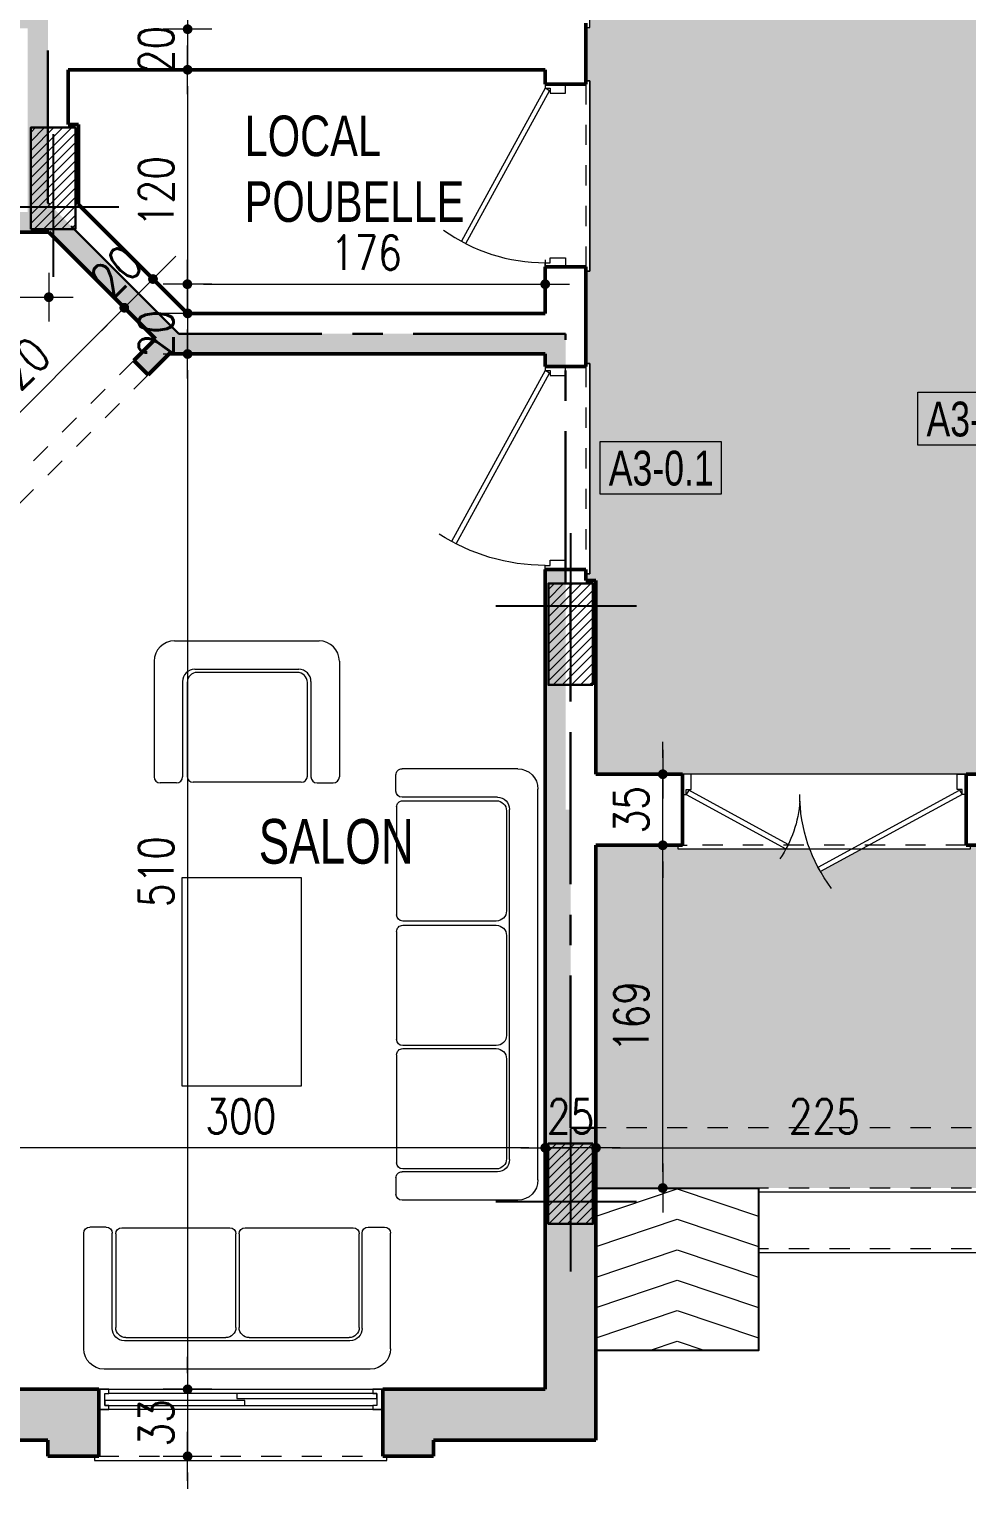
# Model space of a CAD drawing. Header units: millimetres. Extents: x 906 to 2589, y -1235 to -637.
# Drawn here: x 2553.42 to 2558.04, y -1231.05 to -1223.86 of the extents above; entities that cross this region are included whole.
import ezdxf
from ezdxf.enums import TextEntityAlignment as Align

# ---------------------------------------------------------------- set-up
doc = ezdxf.new("R2010")
doc.units = ezdxf.units.MM
doc.linetypes.add('AXES', pattern=[2, 1.25, -0.25, 0.25, -0.25])
doc.linetypes.add('HIDDEN', pattern=[0.375, 0.25, -0.125])
doc.layers.get('DEFPOINTS').update_dxf_attribs({"color": 255, "lineweight": 13})
for name, color, linetype, lineweight in [('A-signe', 7, 'Continuous', 9), ('APPUITS', 7, 'Continuous', 18), ('AXE LIMITE', 1, 'AXES', 30), ('DIM.', 4, 'Continuous', 25), ('ESCALIER', 7, 'Continuous', 20), ('HALL + COULOIR -HATCH', 71, 'Continuous', 15), ('interrompu', 7, 'HIDDEN', 15), ('MENUISERIE', 7, 'Continuous', 13), ('MEUBLE', 35, 'Continuous', 15), ('MUR 0.25', 7, 'Continuous', 25), ('MUR 0.5', 7, 'Continuous', 50), ('POTEAUX ARCH', 7, 'Continuous', 30), ('POTEAUX HACHURE', 7, 'Continuous', 15), ('TEXTE', 7, 'Continuous', 20)]:
    doc.layers.add(name, color=color, linetype=linetype, lineweight=lineweight)
for name, color, linetype in [('AXE', 7, 'AXES'), ('teinte 5', 200, 'Continuous'), ('TEINTE SC', 254, 'Continuous')]:
    doc.layers.add(name, color=color, linetype=linetype)
doc.styles.add('atef', font='romans.shx', dxfattribs={"width": 0.8})
doc.styles.add('STYLE4', font='swisscl.ttf')
doc.dimstyles.new('COTEXT', dxfattribs={"dimscale": 0, "dimtxt": 0.17, "dimasz": 0.08, "dimexe": 0.015, "dimexo": 0.015, "dimgap": 0.07, "dimtad": 1, "dimdec": 0, "dimlfac": 100, "dimzin": 0, "dimdsep": 46, "dimtxsty": 'atef', "dimblk": 'SIG2', "dimcen": 0.15, "dimse1": 1, "dimse2": 1, "dimclrd": 256, "dimclre": 6, "dimclrt": 2, "dimadec": 0, "dimazin": 0, "dimtfac": 0.5, "dimtdec": 0, "dimtix": 1, "dimtmove": 2, "dimatfit": 1, "dimldrblk": 'SIG2', "dimfxl": 0.18, "dimtolj": 1, "dimtzin": 0, "dimlwd": 18, "dimarcsym": 0})

# ---------------------------------------------------------------- blocks, each defined once
blk = doc.blocks.new('SIG2')
at = {"layer": 'A-signe'}
for p, q in [((0, 1.5), (0, 0.5)), ((-1.5, 0), (-0.5, 0)), ((-0.5, 0), (0.5, 0)), ((0, 0.5), (0, -0.5)), ((0.5, 0), (1.5, 0)), ((0, -0.5), (0, -1.5))]:
    blk.add_line(p, q, dxfattribs=at)
at = {"layer": 'A-signe', "const_width": 0.3}
blk.add_lwpolyline([(-0.15, 0, 1), (0.15, 0, 1)], format="xyb", close=True, dxfattribs=at)
blk = doc.blocks.new('*D1083')
at = {"layer": 'DEFPOINTS', "color": 0, "transparency": 16777216}
for p in [(2555.9628, -1229.1417), (2556.2128, -1229.1417), (2555.9628, -1229.3744)]:
    blk.add_point(p, dxfattribs=at)
at = {"layer": 'DIM.', "lineweight": 18, "transparency": 16777216}
for p, q in [((2555.8828, -1229.3744), (2555.8028, -1229.3744)), ((2556.2128, -1229.3744), (2555.9628, -1229.3744)), ((2556.2928, -1229.3744), (2556.3728, -1229.3744))]:
    blk.add_line(p, q, dxfattribs=at)
at = {"layer": 'DIM.', "lineweight": 18, "transparency": 16777216, "xscale": 0.08, "yscale": 0.08, "zscale": 0.08}
blk.add_blockref('SIG2', (2555.9628, -1229.3744), dxfattribs=at)
at = {"layer": 'DIM.', "lineweight": 18, "transparency": 16777216, "xscale": 0.08, "yscale": 0.08, "zscale": 0.08, "rotation": 180}
blk.add_blockref('SIG2', (2556.2128, -1229.3744), dxfattribs=at)
at = {"layer": 'DIM.', "color": 2, "transparency": 16777216, "insert": (2556.0878, -1229.2194), "char_height": 0.17, "attachment_point": 5, "style": 'atef'}
blk.add_mtext('\\A1;25', dxfattribs=at)
blk = doc.blocks.new('*D1084')
at = {"layer": 'DEFPOINTS', "color": 0, "transparency": 16777216}
for p in [(2552.9628, -1229.3744), (2555.9628, -1229.4417), (2552.9628, -1229.4944)]:
    blk.add_point(p, dxfattribs=at)
at = {"layer": 'DIM.', "lineweight": 18, "transparency": 16777216}
blk.add_line((2555.8828, -1229.3744), (2553.0428, -1229.3744), dxfattribs=at)
at = {"layer": 'DIM.', "lineweight": 18, "transparency": 16777216, "xscale": 0.08, "yscale": 0.08, "zscale": 0.08, "rotation": 180}
blk.add_blockref('SIG2', (2552.9628, -1229.3744), dxfattribs=at)
at = {"layer": 'DIM.', "lineweight": 18, "transparency": 16777216, "xscale": 0.08, "yscale": 0.08, "zscale": 0.08}
blk.add_blockref('SIG2', (2555.9628, -1229.3744), dxfattribs=at)
at = {"layer": 'DIM.', "color": 2, "transparency": 16777216, "insert": (2554.4628, -1229.2194), "char_height": 0.17, "attachment_point": 5, "style": 'atef'}
blk.add_mtext('\\A1;300', dxfattribs=at)
blk = doc.blocks.new('PORTE 0.90')
at = {"layer": 'MENUISERIE'}
for points in [[(-0.7859, 0.3911), (-0.0325, -0.0217), (-0.02, 0), (-0.7742, 0.4132)], [(-0.9, 0), (-0.88, 0), (-0.88, -0.025), (-0.855, -0.025), (-0.855, -0.1), (-0.9, -0.1)], [(0, 0), (-0.02, 0), (-0.02, -0.025), (-0.045, -0.025), (-0.045, -0.1), (0, -0.1)]]:
    blk.add_lwpolyline(points, dxfattribs=at)
blk.add_arc((-0.02, 0), 0.86, 144.36454, 180, dxfattribs=at)
blk = doc.blocks.new('PORTE')
at = {"layer": 'MENUISERIE'}
for p, q in [((0.02, 0), (0.8619, 0.4613)), ((0.8736, 0.4392), (0.0325, -0.0217)), ((0.0325, -0.0217), (0.02, 0))]:
    blk.add_line(p, q, dxfattribs=at)
for points in [[(0, 0), (0.02, 0), (0.02, -0.025), (0.045, -0.025), (0.045, -0.1), (0, -0.1)], [(1, 0), (0.98, 0), (0.98, -0.025), (0.955, -0.025), (0.955, -0.1), (1, -0.1)]]:
    blk.add_lwpolyline(points, dxfattribs=at)
blk.add_arc((0.02, 0), 0.96, 360, 32.95665, dxfattribs=at)
blk = doc.blocks.new('PORTE 1.00')
at = {"layer": 'MENUISERIE'}
blk.add_blockref('PORTE', (0, 0), dxfattribs=at)
blk = doc.blocks.new('PORTE 1.40')
at = {"layer": 'MENUISERIE'}
for p, q in [((-1.4, 0), (-1.38, 0)), ((-1.38, 0), (-1.38, -0.025)), ((-1.38, -0.025), (-1.355, -0.025)), ((-1.355, -0.025), (-1.355, -0.1)), ((-1.355, -0.1), (-1.4, -0.1))]:
    blk.add_line(p, q, dxfattribs=at)
blk.add_lwpolyline([(-0.02, 0), (-0.7182, 0.38), (-0.7304, 0.3582), (-0.0325, -0.0217)], close=True, dxfattribs=at)
for points in [[(-0.8769, 0.2454), (-1.3675, -0.0217), (-1.38, 0), (-0.8883, 0.2676)], [(0, 0), (-0.02, 0), (-0.02, -0.025), (-0.045, -0.025), (-0.045, -0.1), (0, -0.1)]]:
    blk.add_lwpolyline(points, dxfattribs=at)
for centre, radius, start, end in [((-0.06, 0), 0.76, 142.54543, 180), ((-1.4024, -0.011), 0.5847, 4.24701, 34.05947)]:
    blk.add_arc(centre, radius, start, end, dxfattribs=at)
blk = doc.blocks.new('*D1252')
at = {"layer": 'DEFPOINTS', "color": 0, "transparency": 16777216}
for p in [(2554.6743, -1222.864), (2554.2009, -1223.864), (2554.6743, -1223.864)]:
    blk.add_point(p, dxfattribs=at)
at = {"layer": 'DIM.', "lineweight": 18, "transparency": 16777216}
blk.add_line((2554.2009, -1222.944), (2554.2009, -1223.784), dxfattribs=at)
at = {"layer": 'DIM.', "lineweight": 18, "transparency": 16777216, "xscale": 0.08, "yscale": 0.08, "zscale": 0.08}
for p, rotation in [((2554.2009, -1222.864), 90), ((2554.2009, -1223.864), 270)]:
    blk.add_blockref('SIG2', p, dxfattribs=dict(at, rotation=rotation))
at = {"layer": 'DIM.', "color": 2, "transparency": 16777216, "insert": (2554.0459, -1223.364), "char_height": 0.17, "attachment_point": 5, "rotation": 90, "style": 'atef'}
blk.add_mtext('\\A1;100', dxfattribs=at)
blk = doc.blocks.new('*D1253')
at = {"layer": 'DEFPOINTS', "color": 0, "transparency": 16777216}
for p in [(2554.6743, -1223.864), (2553.6128, -1224.064), (2554.2009, -1224.064)]:
    blk.add_point(p, dxfattribs=at)
at = {"layer": 'DIM.', "lineweight": 18, "transparency": 16777216}
for p, q in [((2554.2009, -1223.784), (2554.2009, -1223.704)), ((2554.2009, -1223.864), (2554.2009, -1224.064)), ((2554.2009, -1224.144), (2554.2009, -1224.224))]:
    blk.add_line(p, q, dxfattribs=at)
at = {"layer": 'DIM.', "lineweight": 18, "transparency": 16777216, "xscale": 0.08, "yscale": 0.08, "zscale": 0.08}
for p, rotation in [((2554.2009, -1223.864), 270), ((2554.2009, -1224.064), 90)]:
    blk.add_blockref('SIG2', p, dxfattribs=dict(at, rotation=rotation))
at = {"layer": 'DIM.', "color": 2, "transparency": 16777216, "insert": (2554.0459, -1223.964), "char_height": 0.17, "attachment_point": 5, "rotation": 90, "style": 'atef'}
blk.add_mtext('\\A1;20', dxfattribs=at)
blk = doc.blocks.new('*D1254')
at = {"layer": 'DEFPOINTS', "color": 0, "transparency": 16777216}
for p in [(2553.6128, -1224.064), (2554.2009, -1225.264), (2554.4252, -1225.264)]:
    blk.add_point(p, dxfattribs=at)
at = {"layer": 'DIM.', "lineweight": 18, "transparency": 16777216}
blk.add_line((2554.2009, -1224.144), (2554.2009, -1225.184), dxfattribs=at)
at = {"layer": 'DIM.', "lineweight": 18, "transparency": 16777216, "xscale": 0.08, "yscale": 0.08, "zscale": 0.08}
for p, rotation in [((2554.2009, -1224.064), 90), ((2554.2009, -1225.264), 270)]:
    blk.add_blockref('SIG2', p, dxfattribs=dict(at, rotation=rotation))
at = {"layer": 'DIM.', "color": 2, "transparency": 16777216, "insert": (2554.0459, -1224.664), "char_height": 0.17, "attachment_point": 5, "rotation": 90, "style": 'atef'}
blk.add_mtext('\\A1;120', dxfattribs=at)
blk = doc.blocks.new('*D1255')
at = {"layer": 'DEFPOINTS', "color": 0, "transparency": 16777216}
for p in [(2554.4252, -1225.264), (2554.2009, -1225.464), (2554.4635, -1225.464)]:
    blk.add_point(p, dxfattribs=at)
at = {"layer": 'DIM.', "lineweight": 18, "transparency": 16777216}
for p, q in [((2554.2009, -1225.184), (2554.2009, -1225.104)), ((2554.2009, -1225.264), (2554.2009, -1225.464)), ((2554.2009, -1225.544), (2554.2009, -1225.624))]:
    blk.add_line(p, q, dxfattribs=at)
at = {"layer": 'DIM.', "lineweight": 18, "transparency": 16777216, "xscale": 0.08, "yscale": 0.08, "zscale": 0.08}
for p, rotation in [((2554.2009, -1225.264), 270), ((2554.2009, -1225.464), 90)]:
    blk.add_blockref('SIG2', p, dxfattribs=dict(at, rotation=rotation))
at = {"layer": 'DIM.', "color": 2, "transparency": 16777216, "insert": (2554.0459, -1225.364), "char_height": 0.17, "attachment_point": 5, "rotation": 90, "style": 'atef'}
blk.add_mtext('\\A1;20', dxfattribs=at)
blk = doc.blocks.new('*D1256')
at = {"layer": 'DEFPOINTS', "color": 0, "transparency": 16777216}
for p in [(2554.4635, -1225.464), (2553.5515, -1230.564), (2554.2009, -1230.564)]:
    blk.add_point(p, dxfattribs=at)
at = {"layer": 'DIM.', "lineweight": 18, "transparency": 16777216}
blk.add_line((2554.2009, -1225.544), (2554.2009, -1230.484), dxfattribs=at)
at = {"layer": 'DIM.', "lineweight": 18, "transparency": 16777216, "xscale": 0.08, "yscale": 0.08, "zscale": 0.08}
for p, rotation in [((2554.2009, -1225.464), 90), ((2554.2009, -1230.564), 270)]:
    blk.add_blockref('SIG2', p, dxfattribs=dict(at, rotation=rotation))
at = {"layer": 'DIM.', "color": 2, "transparency": 16777216, "insert": (2554.0459, -1228.014), "char_height": 0.17, "attachment_point": 5, "rotation": 90, "style": 'atef'}
blk.add_mtext('\\A1;510', dxfattribs=at)
blk = doc.blocks.new('*D1257')
at = {"layer": 'DEFPOINTS', "color": 0, "transparency": 16777216}
for p in [(2553.5515, -1230.564), (2553.5958, -1230.894), (2554.2009, -1230.894)]:
    blk.add_point(p, dxfattribs=at)
at = {"layer": 'DIM.', "lineweight": 18, "transparency": 16777216}
for p, q in [((2554.2009, -1230.484), (2554.2009, -1230.404)), ((2554.2009, -1230.564), (2554.2009, -1230.894)), ((2554.2009, -1230.974), (2554.2009, -1231.054))]:
    blk.add_line(p, q, dxfattribs=at)
at = {"layer": 'DIM.', "lineweight": 18, "transparency": 16777216, "xscale": 0.08, "yscale": 0.08, "zscale": 0.08}
for p, rotation in [((2554.2009, -1230.564), 270), ((2554.2009, -1230.894), 90)]:
    blk.add_blockref('SIG2', p, dxfattribs=dict(at, rotation=rotation))
at = {"layer": 'DIM.', "color": 2, "transparency": 16777216, "insert": (2554.0459, -1230.729), "char_height": 0.17, "attachment_point": 5, "rotation": 90, "style": 'atef'}
blk.add_mtext('\\A1;33', dxfattribs=at)
blk = doc.blocks.new('*D1260')
at = {"layer": 'DEFPOINTS', "color": 0, "transparency": 16777216}
for p in [(2556.1628, -1223.664), (2555.9628, -1223.864), (2556.1628, -1223.9845)]:
    blk.add_point(p, dxfattribs=at)
at = {"layer": 'DIM.', "lineweight": 18, "transparency": 16777216}
for p, q in [((2555.8828, -1223.664), (2555.8028, -1223.664)), ((2555.9628, -1223.664), (2556.1628, -1223.664)), ((2556.2428, -1223.664), (2556.3228, -1223.664))]:
    blk.add_line(p, q, dxfattribs=at)
at = {"layer": 'DIM.', "lineweight": 18, "transparency": 16777216, "xscale": 0.08, "yscale": 0.08, "zscale": 0.08}
blk.add_blockref('SIG2', (2555.9628, -1223.664), dxfattribs=at)
at = {"layer": 'DIM.', "lineweight": 18, "transparency": 16777216, "xscale": 0.08, "yscale": 0.08, "zscale": 0.08, "rotation": 180}
blk.add_blockref('SIG2', (2556.1628, -1223.664), dxfattribs=at)
at = {"layer": 'DIM.', "color": 2, "transparency": 16777216, "insert": (2556.0628, -1223.509), "char_height": 0.17, "attachment_point": 5, "style": 'atef'}
blk.add_mtext('\\A1;20', dxfattribs=at)
blk = doc.blocks.new('*D1261')
at = {"layer": 'DEFPOINTS', "color": 0, "transparency": 16777216}
for p in [(2558.5128, -1223.664), (2556.1628, -1223.9845), (2558.5128, -1224.6779)]:
    blk.add_point(p, dxfattribs=at)
at = {"layer": 'DIM.', "lineweight": 18, "transparency": 16777216}
blk.add_line((2556.2428, -1223.664), (2558.4328, -1223.664), dxfattribs=at)
at = {"layer": 'DIM.', "lineweight": 18, "transparency": 16777216, "xscale": 0.08, "yscale": 0.08, "zscale": 0.08, "rotation": 180}
blk.add_blockref('SIG2', (2556.1628, -1223.664), dxfattribs=at)
at = {"layer": 'DIM.', "lineweight": 18, "transparency": 16777216, "xscale": 0.08, "yscale": 0.08, "zscale": 0.08}
blk.add_blockref('SIG2', (2558.5128, -1223.664), dxfattribs=at)
at = {"layer": 'DIM.', "color": 2, "transparency": 16777216, "insert": (2557.3378, -1223.509), "char_height": 0.17, "attachment_point": 5, "style": 'atef'}
blk.add_mtext('\\A1;235', dxfattribs=at)
blk = doc.blocks.new('*D1265')
at = {"layer": 'DEFPOINTS', "color": 0, "transparency": 16777216}
for p in [(2556.2128, -1228.8447), (2558.4628, -1228.8447), (2558.4628, -1229.3744)]:
    blk.add_point(p, dxfattribs=at)
at = {"layer": 'DIM.', "lineweight": 18, "transparency": 16777216}
blk.add_line((2556.2928, -1229.3744), (2558.3828, -1229.3744), dxfattribs=at)
at = {"layer": 'DIM.', "lineweight": 18, "transparency": 16777216, "xscale": 0.08, "yscale": 0.08, "zscale": 0.08, "rotation": 180}
blk.add_blockref('SIG2', (2556.2128, -1229.3744), dxfattribs=at)
at = {"layer": 'DIM.', "lineweight": 18, "transparency": 16777216, "xscale": 0.08, "yscale": 0.08, "zscale": 0.08}
blk.add_blockref('SIG2', (2558.4628, -1229.3744), dxfattribs=at)
at = {"layer": 'DIM.', "color": 2, "transparency": 16777216, "insert": (2557.3378, -1229.2194), "char_height": 0.17, "attachment_point": 5, "style": 'atef'}
blk.add_mtext('\\A1;225', dxfattribs=at)
blk = doc.blocks.new('*D1273')
at = {"layer": 'DEFPOINTS', "color": 0, "transparency": 16777216}
for p in [(2556.2128, -1227.884), (2556.542, -1227.884), (2556.213, -1229.5723)]:
    blk.add_point(p, dxfattribs=at)
at = {"layer": 'DIM.', "lineweight": 18, "transparency": 16777216}
blk.add_line((2556.542, -1229.4923), (2556.542, -1227.964), dxfattribs=at)
at = {"layer": 'DIM.', "lineweight": 18, "transparency": 16777216, "xscale": 0.08, "yscale": 0.08, "zscale": 0.08}
for p, rotation in [((2556.542, -1227.884), 90), ((2556.542, -1229.5723), 270)]:
    blk.add_blockref('SIG2', p, dxfattribs=dict(at, rotation=rotation))
at = {"layer": 'DIM.', "color": 2, "transparency": 16777216, "insert": (2556.387, -1228.7282), "char_height": 0.17, "attachment_point": 5, "rotation": 90, "style": 'atef'}
blk.add_mtext('\\A1;169', dxfattribs=at)
blk = doc.blocks.new('*D1274')
at = {"layer": 'DEFPOINTS', "color": 0, "transparency": 16777216}
for p in [(2556.2128, -1227.534), (2556.542, -1227.534), (2556.2128, -1227.884)]:
    blk.add_point(p, dxfattribs=at)
at = {"layer": 'DIM.', "lineweight": 18, "transparency": 16777216}
for p, q in [((2556.542, -1227.454), (2556.542, -1227.374)), ((2556.542, -1227.884), (2556.542, -1227.534)), ((2556.542, -1227.964), (2556.542, -1228.044))]:
    blk.add_line(p, q, dxfattribs=at)
at = {"layer": 'DIM.', "lineweight": 18, "transparency": 16777216, "xscale": 0.08, "yscale": 0.08, "zscale": 0.08}
for p, rotation in [((2556.542, -1227.534), 270), ((2556.542, -1227.884), 90)]:
    blk.add_blockref('SIG2', p, dxfattribs=dict(at, rotation=rotation))
at = {"layer": 'DIM.', "color": 2, "transparency": 16777216, "insert": (2556.387, -1227.709), "char_height": 0.17, "attachment_point": 5, "rotation": 90, "style": 'atef'}
blk.add_mtext('\\A1;35', dxfattribs=at)
blk = doc.blocks.new('*D1277')
at = {"layer": 'DEFPOINTS', "color": 0, "transparency": 16777216}
for p in [(2553.5128, -1230.814), (2553.2492, -1230.894), (2553.5128, -1230.894)]:
    blk.add_point(p, dxfattribs=at)
at = {"layer": 'DIM.', "lineweight": 18, "transparency": 16777216}
for p, q in [((2553.2492, -1230.734), (2553.2492, -1230.654)), ((2553.2492, -1230.814), (2553.2492, -1230.894)), ((2553.2492, -1230.974), (2553.2492, -1231.054))]:
    blk.add_line(p, q, dxfattribs=at)
at = {"layer": 'DIM.', "lineweight": 18, "transparency": 16777216, "xscale": 0.08, "yscale": 0.08, "zscale": 0.08}
for p, rotation in [((2553.2492, -1230.814), 270), ((2553.2492, -1230.894), 90)]:
    blk.add_blockref('SIG2', p, dxfattribs=dict(at, rotation=rotation))
at = {"layer": 'DIM.', "color": 2, "transparency": 16777216, "insert": (2553.0942, -1230.854), "char_height": 0.17, "attachment_point": 5, "rotation": 90, "style": 'atef'}
blk.add_mtext('\\A1;8', dxfattribs=at)
blk = doc.blocks.new('*D1280')
at = {"layer": 'DEFPOINTS', "color": 0, "transparency": 16777216}
for p in [(2548.6628, -1224.864), (2553.5169, -1224.864), (2553.5169, -1225.1843)]:
    blk.add_point(p, dxfattribs=at)
at = {"layer": 'DIM.', "lineweight": 18, "transparency": 16777216}
blk.add_line((2548.7428, -1225.1843), (2553.4369, -1225.1843), dxfattribs=at)
at = {"layer": 'DIM.', "lineweight": 18, "transparency": 16777216, "xscale": 0.08, "yscale": 0.08, "zscale": 0.08, "rotation": 180}
blk.add_blockref('SIG2', (2548.6628, -1225.1843), dxfattribs=at)
at = {"layer": 'DIM.', "lineweight": 18, "transparency": 16777216, "xscale": 0.08, "yscale": 0.08, "zscale": 0.08}
blk.add_blockref('SIG2', (2553.5169, -1225.1843), dxfattribs=at)
at = {"layer": 'DIM.', "color": 2, "transparency": 16777216, "insert": (2551.0898, -1225.0293), "char_height": 0.17, "attachment_point": 5, "style": 'atef'}
blk.add_mtext('\\A1;485', dxfattribs=at)
blk = doc.blocks.new('*D1304')
at = {"layer": 'DEFPOINTS', "color": 0, "transparency": 16777216}
for p in [(2555.9628, -1225.1201), (2554.1997, -1225.264), (2555.9628, -1225.264)]:
    blk.add_point(p, dxfattribs=at)
at = {"layer": 'DIM.', "lineweight": 18, "transparency": 16777216}
blk.add_line((2554.2797, -1225.1201), (2555.8828, -1225.1201), dxfattribs=at)
at = {"layer": 'DIM.', "lineweight": 18, "transparency": 16777216, "xscale": 0.08, "yscale": 0.08, "zscale": 0.08, "rotation": 180}
blk.add_blockref('SIG2', (2554.1997, -1225.1201), dxfattribs=at)
at = {"layer": 'DIM.', "lineweight": 18, "transparency": 16777216, "xscale": 0.08, "yscale": 0.08, "zscale": 0.08}
blk.add_blockref('SIG2', (2555.9628, -1225.1201), dxfattribs=at)
at = {"layer": 'DIM.', "color": 2, "transparency": 16777216, "insert": (2555.0813, -1224.9651), "char_height": 0.17, "attachment_point": 5, "style": 'atef'}
blk.add_mtext('\\A1;176', dxfattribs=at)
blk = doc.blocks.new('*D1312')
at = {"layer": 'DEFPOINTS', "color": 0, "transparency": 16777216}
for p in [(2553.8889, -1225.2361), (2554.0423, -1225.3895), (2553.1938, -1226.238)]:
    blk.add_point(p, dxfattribs=at)
at = {"layer": 'DIM.', "lineweight": 18, "transparency": 16777216}
blk.add_line((2553.097, -1226.028), (2553.8323, -1225.2926), dxfattribs=at)
at = {"layer": 'DIM.', "lineweight": 18, "transparency": 16777216, "xscale": 0.08, "yscale": 0.08, "zscale": 0.08}
for p, rotation in [((2553.8889, -1225.2361), 45.00037887338796), ((2553.0404, -1226.0846), 225.000378873388)]:
    blk.add_blockref('SIG2', p, dxfattribs=dict(at, rotation=rotation))
at = {"layer": 'DIM.', "color": 2, "transparency": 16777216, "insert": (2553.3551, -1225.5507), "char_height": 0.17, "attachment_point": 5, "rotation": 45.00038, "style": 'atef'}
blk.add_mtext('\\A1;120', dxfattribs=at)
blk = doc.blocks.new('*D1313')
at = {"layer": 'DEFPOINTS', "color": 0, "transparency": 16777216}
for p in [(2553.8043, -1224.8686), (2554.0303, -1225.0947), (2554.0423, -1225.3895)]:
    blk.add_point(p, dxfattribs=at)
at = {"layer": 'DIM.', "lineweight": 18, "transparency": 16777216}
for p, q in [((2554.0869, -1225.0381), (2554.1435, -1224.9815)), ((2553.8889, -1225.2361), (2554.0303, -1225.0947)), ((2553.8323, -1225.2926), (2553.7758, -1225.3492))]:
    blk.add_line(p, q, dxfattribs=at)
at = {"layer": 'DIM.', "lineweight": 18, "transparency": 16777216, "xscale": 0.08, "yscale": 0.08, "zscale": 0.08}
for p, rotation in [((2554.0303, -1225.0947), 225.0003788734123), ((2553.8889, -1225.2361), 45.00037887341224)]:
    blk.add_blockref('SIG2', p, dxfattribs=dict(at, rotation=rotation))
at = {"layer": 'DIM.', "color": 2, "transparency": 16777216, "insert": (2553.85, -1225.0558), "char_height": 0.17, "attachment_point": 5, "rotation": 45.00038, "style": 'atef'}
blk.add_mtext('\\A1;20', dxfattribs=at)
blk = doc.blocks.new('Sofa2P')
for p, q in [((0.6559, 0), (-0.6559, 0)), ((-0.7559, -0.1), (-0.7559, -0.6699)), ((0.5559, -0.14), (-0.5559, -0.14)), ((0.7559, -0.1), (0.7559, -0.6699)), ((-0.6159, -0.2), (-0.6159, -0.6699)), ((-0.5983, -0.6667), (-0.5983, -0.2053)), ((-0.5484, -0.1553), (-0.0561, -0.1553)), ((-0.0061, -0.2053), (-0.0061, -0.6667)), ((-0.0061, -0.2053), (-0.0061, -0.6667)), ((0.0093, -0.6667), (0.0093, -0.2053)), ((0.0593, -0.1553), (0.5516, -0.1553)), ((0.6016, -0.2053), (0.6016, -0.6667)), ((0.6159, -0.2), (0.6159, -0.6699)), ((-0.6459, -0.6999), (-0.7259, -0.6999)), ((-0.5684, -0.6967), (-0.0361, -0.6967)), ((0.0393, -0.6967), (0.5716, -0.6967)), ((0.6459, -0.6999), (0.7259, -0.6999))]:
    blk.add_line(p, q)
for centre, radius, start, end in [((-0.6559, -0.1), 0.1, 90, 180), ((0.6559, -0.1), 0.1, 0, 90), ((-0.5559, -0.2), 0.06, 90, 180), ((0.5559, -0.2), 0.06, 0, 90), ((-0.5484, -0.2053), 0.05, 90, 180), ((-0.0561, -0.2053), 0.05, 0, 90), ((-0.0561, -0.2053), 0.05, 0, 90), ((0.0593, -0.2053), 0.05, 90, 180), ((0.5516, -0.2053), 0.05, 0, 90), ((-0.7259, -0.6699), 0.03, 180, 270), ((-0.6459, -0.6699), 0.03, 270, 0), ((-0.5684, -0.6667), 0.03, 180, 270), ((-0.0361, -0.6667), 0.03, 270, 0), ((-0.0361, -0.6667), 0.03, 270, 0), ((0.0393, -0.6667), 0.03, 180, 270), ((0.5716, -0.6667), 0.03, 270, 0), ((0.6459, -0.6699), 0.03, 180, 270), ((0.7259, -0.6699), 0.03, 270, 0)]:
    blk.add_arc(centre, radius, start, end)
blk = doc.blocks.new('Sofa3P')
for p, q in [((-0.9625, 0), (0.9625, 0)), ((-1.0625, -0.1), (-1.0625, -0.6699)), ((-0.8625, -0.14), (0.8625, -0.14)), ((1.0625, -0.1), (1.0625, -0.6699)), ((-0.9225, -0.2), (-0.9225, -0.6699)), ((-0.9082, -0.2053), (-0.9082, -0.6667)), ((-0.3659, -0.1553), (-0.8582, -0.1553)), ((-0.3159, -0.6667), (-0.3159, -0.2053)), ((-0.3005, -0.2053), (-0.3005, -0.6667)), ((0.2417, -0.1553), (-0.2505, -0.1553)), ((0.2917, -0.6667), (0.2917, -0.2053)), ((0.3127, -0.2053), (0.3127, -0.6667)), ((0.855, -0.1553), (0.3627, -0.1553)), ((0.905, -0.6667), (0.905, -0.2053)), ((0.9225, -0.2), (0.9225, -0.6699)), ((-0.9525, -0.6999), (-1.0325, -0.6999)), ((-0.3459, -0.6967), (-0.8782, -0.6967)), ((0.2617, -0.6967), (-0.2705, -0.6967)), ((0.875, -0.6967), (0.3427, -0.6967)), ((0.9525, -0.6999), (1.0325, -0.6999))]:
    blk.add_line(p, q)
for centre, radius, start, end in [((-0.9625, -0.1), 0.1, 90, 180), ((0.9625, -0.1), 0.1, 0, 90), ((-0.8625, -0.2), 0.06, 90, 180), ((0.8625, -0.2), 0.06, 0, 90), ((-0.8582, -0.2053), 0.05, 90, 180), ((-0.3659, -0.2053), 0.05, 0, 90), ((-0.2505, -0.2053), 0.05, 90, 180), ((0.2417, -0.2053), 0.05, 0, 90), ((0.3627, -0.2053), 0.05, 90, 180), ((0.855, -0.2053), 0.05, 0, 90), ((-1.0325, -0.6699), 0.03, 180, 270), ((-0.9525, -0.6699), 0.03, 270, 0), ((-0.8782, -0.6667), 0.03, 180, 270), ((-0.3459, -0.6667), 0.03, 270, 0), ((-0.2705, -0.6667), 0.03, 180, 270), ((0.2617, -0.6667), 0.03, 270, 0), ((0.3427, -0.6667), 0.03, 180, 270), ((0.875, -0.6667), 0.03, 270, 0), ((0.9525, -0.6699), 0.03, 180, 270), ((1.0325, -0.6699), 0.03, 270, 0)]:
    blk.add_arc(centre, radius, start, end)
blk = doc.blocks.new('Sofa1P')
for p, q in [((-0.3562, 0), (0.3562, 0)), ((-0.4562, -0.1), (-0.4562, -0.6699)), ((-0.2563, -0.14), (0.2563, -0.14)), ((0.4562, -0.1), (0.4562, -0.6699)), ((-0.3162, -0.2), (-0.3162, -0.6699)), ((-0.2936, -0.2053), (-0.2936, -0.6667)), ((0.2487, -0.1553), (-0.2436, -0.1553)), ((0.2987, -0.6667), (0.2987, -0.2053)), ((0.3162, -0.2), (0.3162, -0.6699)), ((-0.3462, -0.6999), (-0.4262, -0.6999)), ((0.2687, -0.6967), (-0.2636, -0.6967)), ((0.3462, -0.6999), (0.4262, -0.6999))]:
    blk.add_line(p, q)
for centre, radius, start, end in [((-0.3562, -0.1), 0.1, 90, 180), ((0.3562, -0.1), 0.1, 0, 90), ((-0.2563, -0.2), 0.06, 90, 180), ((0.2563, -0.2), 0.06, 0, 90), ((-0.2436, -0.2053), 0.05, 90, 180), ((0.2487, -0.2053), 0.05, 0, 90), ((-0.4262, -0.6699), 0.03, 180, 270), ((-0.3462, -0.6699), 0.03, 270, 0), ((-0.2636, -0.6667), 0.03, 180, 270), ((0.2687, -0.6667), 0.03, 270, 0), ((0.3462, -0.6699), 0.03, 180, 270), ((0.4262, -0.6699), 0.03, 270, 0)]:
    blk.add_arc(centre, radius, start, end)

msp = doc.modelspace()

# ---------------------------------------------------------------- hatches: boundary and pattern name
at = {"layer": 'POTEAUX HACHURE'}
h = msp.add_hatch(dxfattribs=at)
h.set_pattern_fill('ANSI31', color=256, scale=0.01)
h.set_pattern_definition([(45, (1443.45504, -322.498652), (-0.0224506403, 0.0224506403), [])])
h.paths.add_polyline_path([(2553.4278, -1224.849), (2553.6479, -1224.849), (2553.65, -1224.349), (2553.4299, -1224.349)])
h = msp.add_hatch(dxfattribs=at)
h.set_pattern_fill('ANSI31', color=256, scale=0.01)
h.set_pattern_definition([(45, (1430.205357, -294.077718), (-0.0224506403, 0.0224506403), [])])
h.paths.add_polyline_path([(2556.1981, -1227.0945), (2555.9781, -1227.0945), (2555.9781, -1226.5945), (2556.1981, -1226.5945)])
h = msp.add_hatch(dxfattribs=at)
h.set_pattern_fill('ANSI31', color=256, scale=0.01)
h.set_pattern_definition([(45, (1430.20503, -291.862283), (-0.0224506403, 0.0224506403), [])])
h.paths.add_polyline_path([(2556.1978, -1229.3528), (2555.9778, -1229.3528), (2555.9778, -1229.749), (2556.1978, -1229.749)])
at = {"layer": 'teinte 5'}
h = msp.add_hatch(color=256, dxfattribs=at)
h.dxf.hatch_style = 1
h.paths.add_polyline_path([(2553.5129, -1220.614), (2550.6628, -1220.614), (2550.6628, -1220.7639), (2551.0929, -1220.7639), (2551.0929, -1220.714), (2551.6628, -1220.714), (2551.6628, -1220.814), (2551.9128, -1220.814), (2551.9128, -1220.714), (2553.4128, -1220.714), (2553.4128, -1223.7602), (2552.8099, -1223.7602), (2552.8099, -1223.8602), (2553.4128, -1223.8602), (2553.4128, -1224.764), (2552.9099, -1224.764), (2552.9099, -1224.664), (2552.8099, -1224.664), (2552.8099, -1224.764), (2552.7233, -1224.764), (2552.7233, -1224.864), (2553.5169, -1224.864), (2554.0424, -1225.3895), (2553.9363, -1225.4956), (2554.007, -1225.5663), (2554.1093, -1225.464), (2555.9628, -1225.464), (2555.9628, -1225.5253), (2556.0628, -1225.5253), (2556.0628, -1225.364), (2554.1583, -1225.364), (2553.5128, -1224.7186)])
h = msp.add_hatch(color=256, dxfattribs=at)
h.dxf.hatch_style = 1
h.paths.add_polyline_path([(2553.1128, -1230.264), (2552.9628, -1230.264), (2552.9628, -1226.6105), (2553.3706, -1226.2027), (2553.2999, -1226.132), (2553.1938, -1226.238), (2553.0198, -1226.064), (2550.8627, -1226.064), (2550.8627, -1226.164), (2551.0628, -1226.164), (2551.0628, -1226.664), (2551.1628, -1226.664), (2551.1628, -1226.164), (2552.8628, -1226.164), (2552.8628, -1226.564), (2552.7628, -1226.564), (2552.7628, -1226.664), (2552.8628, -1226.664), (2552.8628, -1230.264), (2552.0628, -1230.264), (2552.0628, -1230.594), (2552.3128, -1230.594), (2552.3128, -1230.514), (2552.8628, -1230.514), (2552.8628, -1230.814), (2553.5128, -1230.814), (2553.5128, -1230.894), (2553.7628, -1230.894), (2553.7628, -1230.564), (2553.1128, -1230.564)])
h = msp.add_hatch(color=256, dxfattribs=at)
h.dxf.hatch_style = 1
h.paths.add_polyline_path([(2556.2128, -1229.2761), (2556.0878, -1229.2761), (2556.0878, -1227.709), (2556.0628, -1227.709), (2556.0628, -1226.5253), (2555.9628, -1226.5253), (2555.9628, -1230.564), (2555.1628, -1230.564), (2555.1628, -1230.894), (2555.4128, -1230.894), (2555.4128, -1230.814), (2556.2128, -1230.814)])
at = {"layer": 'TEINTE SC'}
h = msp.add_hatch(color=256, dxfattribs=at)
h.dxf.hatch_style = 1
h.paths.add_polyline_path([(2556.1628, -1222.864), (2557.5128, -1221.514), (2557.5128, -1219.873), (2557.0128, -1219.873), (2557.0128, -1219.448), (2557.0328, -1219.448), (2557.0328, -1218.4126), (2557.0128, -1218.4126), (2557.0128, -1218.2772), (2557.1796, -1218.1104), (2557.1938, -1218.1246), (2557.9769, -1217.3414), (2557.9628, -1217.3272), (2558.0427, -1217.2474), (2558.1225, -1217.3272), (2558.1084, -1217.3414), (2558.8916, -1218.1246), (2558.9057, -1218.1104), (2558.9628, -1218.1675), (2558.9628, -1218.614), (2558.9128, -1218.614), (2558.9128, -1218.864), (2558.9628, -1218.864), (2558.9628, -1220.664), (2558.9128, -1220.664), (2558.9128, -1220.914), (2559.2628, -1221.264), (2561.0128, -1221.264), (2561.0128, -1221.3286), (2560.9928, -1221.3286), (2560.9928, -1222.4362), (2561.0128, -1222.4362), (2561.0128, -1222.5261), (2559.8235, -1222.5261), (2559.6615, -1222.6855), (2559.3709, -1222.9761), (2558.5128, -1223.8342), (2558.463, -1223.8342), (2558.463, -1224.6142), (2558.5128, -1224.6142), (2558.5128, -1225.211), (2558.4928, -1225.211), (2558.4928, -1226.3186), (2558.5128, -1226.3186), (2558.5128, -1227.534), (2556.2128, -1227.534), (2556.2128, -1226.5795), (2556.1628, -1226.5795), (2556.1628, -1226.5467), (2556.1828, -1226.5467), (2556.1828, -1225.5113), (2556.1628, -1225.5113), (2556.1628, -1225.0558), (2556.1828, -1225.0558), (2556.1828, -1224.1182), (2556.1628, -1224.1182), (2556.1628, -1223.8558), (2556.1828, -1223.8558), (2556.1828, -1222.9182), (2556.1628, -1222.9182)])
h = msp.add_hatch(color=256, dxfattribs=at)
h.dxf.hatch_style = 1
h.paths.add_polyline_path([(2558.4628, -1227.884), (2558.0571, -1227.884), (2558.0571, -1227.904), (2557.521, -1227.904), (2557.3189, -1228.014, -0.006189), (2557.3097, -1227.9976), (2557.3067, -1227.9922), (2557.3068, -1227.9922, -0.031884), (2557.2667, -1227.904), (2556.6184, -1227.904), (2556.6184, -1227.884), (2556.2128, -1227.884), (2556.2128, -1229.2761), (2558.4628, -1229.2761)])
h.paths.add_polyline_path([(2558.4628, -1229.2761), (2556.2128, -1229.2761), (2556.2128, -1229.5723), (2557.013, -1229.5723), (2558.4628, -1229.5723)])

# ---------------------------------------------------------------- linework, layer by layer
at = {"layer": 'APPUITS'}
for points in [[(2556.1628, -1224.1182), (2556.1828, -1224.1182), (2556.1828, -1225.0558), (2556.1628, -1225.0558)], [(2556.1628, -1225.5113), (2556.1828, -1225.5113), (2556.1828, -1226.5467), (2556.1628, -1226.5467)], [(2558.0571, -1227.884), (2558.0571, -1227.904), (2556.6184, -1227.904), (2556.6184, -1227.884)], [(2553.7428, -1230.894), (2553.7428, -1230.914), (2555.1828, -1230.914), (2555.1828, -1230.894)]]:
    msp.add_lwpolyline(points, dxfattribs=at)
at = {"layer": 'AXE'}
for p, q in [((2553.5378, -1224.3806), (2553.5378, -1225.0836)), ((2553.1695, -1224.7386), (2553.8627, -1224.7386)), ((2556.0881, -1226.3463), (2556.0881, -1227.0493)), ((2555.7198, -1226.7045), (2556.413, -1226.7045)), ((2556.0878, -1229.2809), (2556.0878, -1229.9839)), ((2555.7195, -1229.639), (2556.4127, -1229.639))]:
    msp.add_line(p, q, dxfattribs=at)
at = {"layer": 'AXE LIMITE', "ltscale": 0.6}
msp.add_lwpolyline([(2556.2128, -1229.2761), (2556.0878, -1229.2761), (2556.0878, -1226.5945), (2556.0628, -1226.5945), (2556.0628, -1225.364), (2554.1583, -1225.364), (2553.5128, -1224.7186), (2553.5129, -1220.614), (2550.6628, -1220.614)], dxfattribs=at)
at = {"layer": 'ESCALIER'}
for p, q in [((2556.213, -1229.7111), (2556.613, -1229.5761)), ((2556.613, -1229.5761), (2557.013, -1229.7111)), ((2558.4628, -1229.5923), (2557.013, -1229.5923)), ((2556.213, -1229.8611), (2556.613, -1229.7261)), ((2556.613, -1229.7261), (2557.013, -1229.8611)), ((2556.213, -1230.0111), (2556.613, -1229.8761)), ((2556.613, -1229.8761), (2557.013, -1230.0111)), ((2558.4628, -1229.8923), (2557.013, -1229.8923)), ((2556.213, -1230.1611), (2556.613, -1230.0261)), ((2556.613, -1230.0261), (2557.013, -1230.1611)), ((2556.213, -1230.3111), (2556.613, -1230.1761)), ((2556.613, -1230.1761), (2557.013, -1230.3111)), ((2556.476, -1230.3723), (2556.613, -1230.3261)), ((2556.613, -1230.3261), (2556.7499, -1230.3723))]:
    msp.add_line(p, q, dxfattribs=at)
at = {"layer": 'HALL + COULOIR -HATCH', "linetype": 'Continuous'}
msp.add_lwpolyline([(2558.5128, -1227.534), (2556.2128, -1227.534), (2556.2128, -1226.5795), (2556.1628, -1226.5795), (2556.1628, -1226.5467), (2556.1828, -1226.5467), (2556.1828, -1225.5113), (2556.1628, -1225.5113), (2556.1628, -1225.0558), (2556.1828, -1225.0558), (2556.1828, -1224.1182), (2556.1628, -1224.1182), (2556.1628, -1223.8558), (2556.1828, -1223.8558), (2556.1828, -1222.9182), (2556.1628, -1222.9182), (2556.1628, -1222.864)], dxfattribs=at)
at = {"layer": 'interrompu', "ltscale": 0.2}
for p, q in [((2556.1628, -1224.1345), (2556.1628, -1225.0345)), ((2553.9363, -1225.4956), (2553.2999, -1226.132)), ((2556.1628, -1225.5275), (2556.1628, -1226.5253)), ((2553.3706, -1226.2027), (2554.007, -1225.5663)), ((2558.0371, -1227.884), (2556.6384, -1227.884)), ((2558.4628, -1229.2761), (2556.2127, -1229.2761)), ((2558.4628, -1229.5723), (2557.013, -1229.5723)), ((2558.4628, -1229.8723), (2557.013, -1229.8723)), ((2553.7628, -1230.894), (2555.1628, -1230.894))]:
    msp.add_line(p, q, dxfattribs=at)
at = {"layer": 'MENUISERIE', "color": 2, "linetype": 'Continuous'}
for p, q in [((2553.7628, -1230.564), (2555.1628, -1230.564)), ((2555.1128, -1230.584), (2553.8128, -1230.584)), ((2555.1628, -1230.664), (2553.7628, -1230.664)), ((2553.8128, -1230.644), (2555.1128, -1230.644))]:
    msp.add_line(p, q, dxfattribs=at)
at = {"layer": 'MENUISERIE', "color": 2, "linetype": 'Continuous', "extrusion": (0, 0, -1)}
for points in [[(-2553.7628, -1230.664), (-2553.8128, -1230.664), (-2553.8128, -1230.644), (-2553.7928, -1230.644), (-2553.7928, -1230.584), (-2553.8128, -1230.584), (-2553.8128, -1230.564), (-2553.7628, -1230.564), (-2553.7628, -1230.564)], [(-2555.1628, -1230.664), (-2555.1628, -1230.564), (-2555.1128, -1230.564), (-2555.1128, -1230.584), (-2555.1328, -1230.584), (-2555.1328, -1230.644), (-2555.1128, -1230.644), (-2555.1128, -1230.664), (-2555.1128, -1230.664)], [(-2554.4828, -1230.644), (-2554.4828, -1230.619), (-2553.7928, -1230.619), (-2553.7928, -1230.644), (-2553.7928, -1230.644)], [(-2555.1328, -1230.609), (-2555.1328, -1230.584), (-2554.4428, -1230.584), (-2554.4428, -1230.609), (-2554.4428, -1230.609)]]:
    msp.add_lwpolyline(points, close=True, dxfattribs=at)
at = {"layer": 'MEUBLE'}
msp.add_lwpolyline([(2554.1747, -1228.0432), (2554.7597, -1228.0432), (2554.7597, -1229.071), (2554.1747, -1229.071)], close=True, dxfattribs=at)
at = {"layer": 'MUR 0.25'}
msp.add_lwpolyline([(2556.213, -1229.5723), (2557.013, -1229.5723), (2557.013, -1230.3723), (2556.213, -1230.3723)], dxfattribs=at)
at = {"layer": 'MUR 0.5'}
for p, q in [((2556.1628, -1224.1345), (2556.1628, -1223.8345)), ((2553.6128, -1224.064), (2555.9628, -1224.064)), ((2553.6128, -1224.334), (2553.6128, -1224.064)), ((2555.9628, -1224.1345), (2555.9628, -1224.064)), ((2555.9628, -1224.1345), (2556.1628, -1224.1345)), ((2553.6128, -1224.334), (2553.6628, -1224.334)), ((2553.6628, -1224.7271), (2553.6628, -1224.334)), ((2553.6628, -1224.7271), (2554.1997, -1225.264)), ((2552.7233, -1224.864), (2553.5169, -1224.864)), ((2553.5169, -1224.864), (2554.0424, -1225.3895)), ((2555.9628, -1225.264), (2555.9628, -1225.0345)), ((2555.9628, -1225.0345), (2556.1628, -1225.0345)), ((2556.1628, -1225.5253), (2556.1628, -1225.0345)), ((2554.1997, -1225.264), (2555.9628, -1225.264)), ((2554.0424, -1225.3895), (2553.9363, -1225.4956)), ((2553.9363, -1225.4956), (2554.0424, -1225.3895)), ((2554.1131, -1225.4602), (2554.007, -1225.5663)), ((2554.007, -1225.5663), (2553.9363, -1225.4956)), ((2554.1093, -1225.464), (2555.9628, -1225.464)), ((2555.9628, -1225.5253), (2555.9628, -1225.464)), ((2555.9628, -1225.5253), (2556.1628, -1225.5253)), ((2555.9628, -1230.564), (2555.9628, -1226.5253)), ((2555.9628, -1226.5253), (2556.1628, -1226.5253)), ((2556.1628, -1226.5795), (2556.1628, -1226.5253)), ((2556.1628, -1226.5795), (2556.2128, -1226.5795)), ((2556.2128, -1227.534), (2556.2128, -1226.5795)), ((2556.2128, -1227.534), (2556.6384, -1227.534)), ((2556.6384, -1227.884), (2556.6384, -1227.534)), ((2558.0371, -1227.884), (2558.0371, -1227.534)), ((2558.0371, -1227.534), (2558.5128, -1227.534)), ((2556.2128, -1230.814), (2556.2128, -1227.884)), ((2556.2128, -1227.884), (2556.6384, -1227.884)), ((2558.0371, -1227.884), (2558.4628, -1227.884)), ((2553.1128, -1230.564), (2553.7628, -1230.564)), ((2553.7628, -1230.564), (2553.7628, -1230.894)), ((2555.1628, -1230.564), (2555.9628, -1230.564)), ((2555.1628, -1230.894), (2555.1628, -1230.564)), ((2552.8628, -1230.814), (2553.5128, -1230.814)), ((2553.5128, -1230.894), (2553.5128, -1230.814)), ((2555.4128, -1230.814), (2556.2128, -1230.814)), ((2555.4128, -1230.814), (2555.4128, -1230.894)), ((2553.7628, -1230.894), (2553.5128, -1230.894)), ((2555.4128, -1230.894), (2555.1628, -1230.894))]:
    msp.add_line(p, q, dxfattribs=at)
at = {"layer": 'POTEAUX ARCH'}
for points in [[(2553.4278, -1224.849), (2553.6479, -1224.849), (2553.6479, -1224.3491), (2553.4278, -1224.3491)], [(2556.1981, -1227.0945), (2555.9781, -1227.0945), (2555.9781, -1226.5945), (2556.1981, -1226.5945)], [(2556.1978, -1229.3528), (2555.9778, -1229.3528), (2555.9778, -1229.749), (2556.1978, -1229.749)]]:
    msp.add_lwpolyline(points, close=True, dxfattribs=at)
at = {"layer": 'TEXTE'}
for points in [[(2557.7982, -1225.6526), (2558.3942, -1225.6526), (2558.3942, -1225.9124), (2557.7982, -1225.9124)], [(2556.2327, -1225.8944), (2556.8288, -1225.8944), (2556.8288, -1226.1543), (2556.2327, -1226.1543)]]:
    msp.add_lwpolyline(points, close=True, dxfattribs=at)

# ---------------------------------------------------------------- block references
at = {"layer": 'MENUISERIE', "linetype": 'Continuous', "rotation": 90}
msp.add_blockref('PORTE 0.90', (2555.9628, -1224.1345), dxfattribs=at)
at = {"layer": 'MENUISERIE', "xscale": -1, "rotation": 90}
msp.add_blockref('PORTE 1.00', (2555.9628, -1225.5253), dxfattribs=at)
at = {"layer": 'MENUISERIE', "linetype": 'Continuous', "xscale": -1, "rotation": 180}
msp.add_blockref('PORTE 1.40', (2558.0371, -1227.634), dxfattribs=at)
at = {"layer": 'MEUBLE'}
msp.add_blockref('Sofa1P', (2554.4923, -1226.8772), dxfattribs=at)
at = {"layer": 'MEUBLE', "xscale": -1}
for name, p, rotation in [('Sofa3P', (2555.9271, -1228.5699), 270), ('Sofa2P', (2554.445, -1230.4644), 180)]:
    msp.add_blockref(name, p, dxfattribs=dict(at, rotation=rotation))

# ---------------------------------------------------------------- texts
at = {"layer": 'TEXTE', "style": 'STYLE4'}
for s, height, p in [('LOCAL', 0.2, (2554.4818, -1224.4894)), ('POUBELLE', 0.2, (2554.4818, -1224.8132)), ('SALON', 0.22, (2554.551, -1227.9747))]:
    msp.add_text(s, height=height, dxfattribs=at).set_placement(p)
for s, p in [('A3-0.2', (2558.0999, -1225.9214)), ('A3-0.1', (2556.5345, -1226.1632))]:
    msp.add_text(s, height=0.17125, dxfattribs=at).set_placement(p, align=Align.BOTTOM_CENTER)

# ---------------------------------------------------------------- dimensions: what is measured, and where the dimension line sits
at = {"layer": 'DIM.'}
for base, p1, p2, angle, picture, middle in [((2554.2009, -1223.864), (2554.6743, -1222.864), (2554.6743, -1223.864), 90, '*D1252', (2554.0459, -1223.364)), ((2554.2009, -1224.064), (2554.6743, -1223.864), (2553.6128, -1224.064), 90, '*D1253', (2554.0459, -1223.964)), ((2554.2009, -1225.264), (2553.6128, -1224.064), (2554.4252, -1225.264), 90, '*D1254', (2554.0459, -1224.664)), ((2554.0303, -1225.0947), (2554.0423, -1225.3895), (2553.8043, -1224.8686), 225.00038, '*D1313', (2553.85, -1225.0558)), ((2554.2009, -1225.464), (2554.4252, -1225.264), (2554.4635, -1225.464), 90, '*D1255', (2554.0459, -1225.364)), ((2554.2009, -1230.564), (2554.4635, -1225.464), (2553.5515, -1230.564), 90, '*D1256', (2554.0459, -1228.014)), ((2556.542, -1227.534), (2556.2128, -1227.884), (2556.2128, -1227.534), 90, '*D1274', (2556.387, -1227.709)), ((2556.542, -1227.884), (2556.213, -1229.5723), (2556.2128, -1227.884), 90, '*D1273', (2556.387, -1228.7282)), ((2552.9628, -1229.3744), (2555.9628, -1229.4417), (2552.9628, -1229.4944), 180, '*D1084', (2554.4628, -1229.2194)), ((2555.9628, -1229.3744), (2556.2128, -1229.1417), (2555.9628, -1229.1417), 180, '*D1083', (2556.0878, -1229.2194)), ((2554.2009, -1230.894), (2553.5515, -1230.564), (2553.5958, -1230.894), 90, '*D1257', (2554.0459, -1230.729)), ((2553.2492, -1230.894), (2553.5128, -1230.814), (2553.5128, -1230.894), 90, '*D1277', (2553.0942, -1230.854))]:
    dim = msp.add_linear_dim(base=base, p1=p1, p2=p2, angle=angle, dimstyle='COTEXT', override={"dimscale": 1}, dxfattribs=at)
    dim.commit()
    dim.dimension.update_dxf_attribs({"geometry": picture, "text_midpoint": middle})
for base, p1, p2, picture, middle in [((2556.1628, -1223.664), (2555.9628, -1223.864), (2556.1628, -1223.9845), '*D1260', (2556.0628, -1223.509)), ((2558.5128, -1223.664), (2556.1628, -1223.9845), (2558.5128, -1224.6779), '*D1261', (2557.3378, -1223.509)), ((2553.5169, -1225.1843), (2548.6628, -1224.864), (2553.5169, -1224.864), '*D1280', (2551.0898, -1225.0293)), ((2555.9628, -1225.1201), (2554.1997, -1225.264), (2555.9628, -1225.264), '*D1304', (2555.0813, -1224.9651)), ((2558.4628, -1229.3744), (2556.2128, -1228.8447), (2558.4628, -1228.8447), '*D1265', (2557.3378, -1229.2194))]:
    dim = msp.add_linear_dim(base=base, p1=p1, p2=p2, dimstyle='COTEXT', override={"dimscale": 1}, dxfattribs=at)
    dim.commit()
    dim.dimension.update_dxf_attribs({"geometry": picture, "text_midpoint": middle})
dim = msp.add_aligned_dim(p1=(2553.1938, -1226.238), p2=(2554.0423, -1225.3895), distance=0.217, dimstyle='COTEXT', override={"dimscale": 1}, dxfattribs=at)
dim.commit()
dim.dimension.update_dxf_attribs({"geometry": '*D1312', "text_midpoint": (2553.3551, -1225.5507)})

doc.saveas('drawing.dxf')
